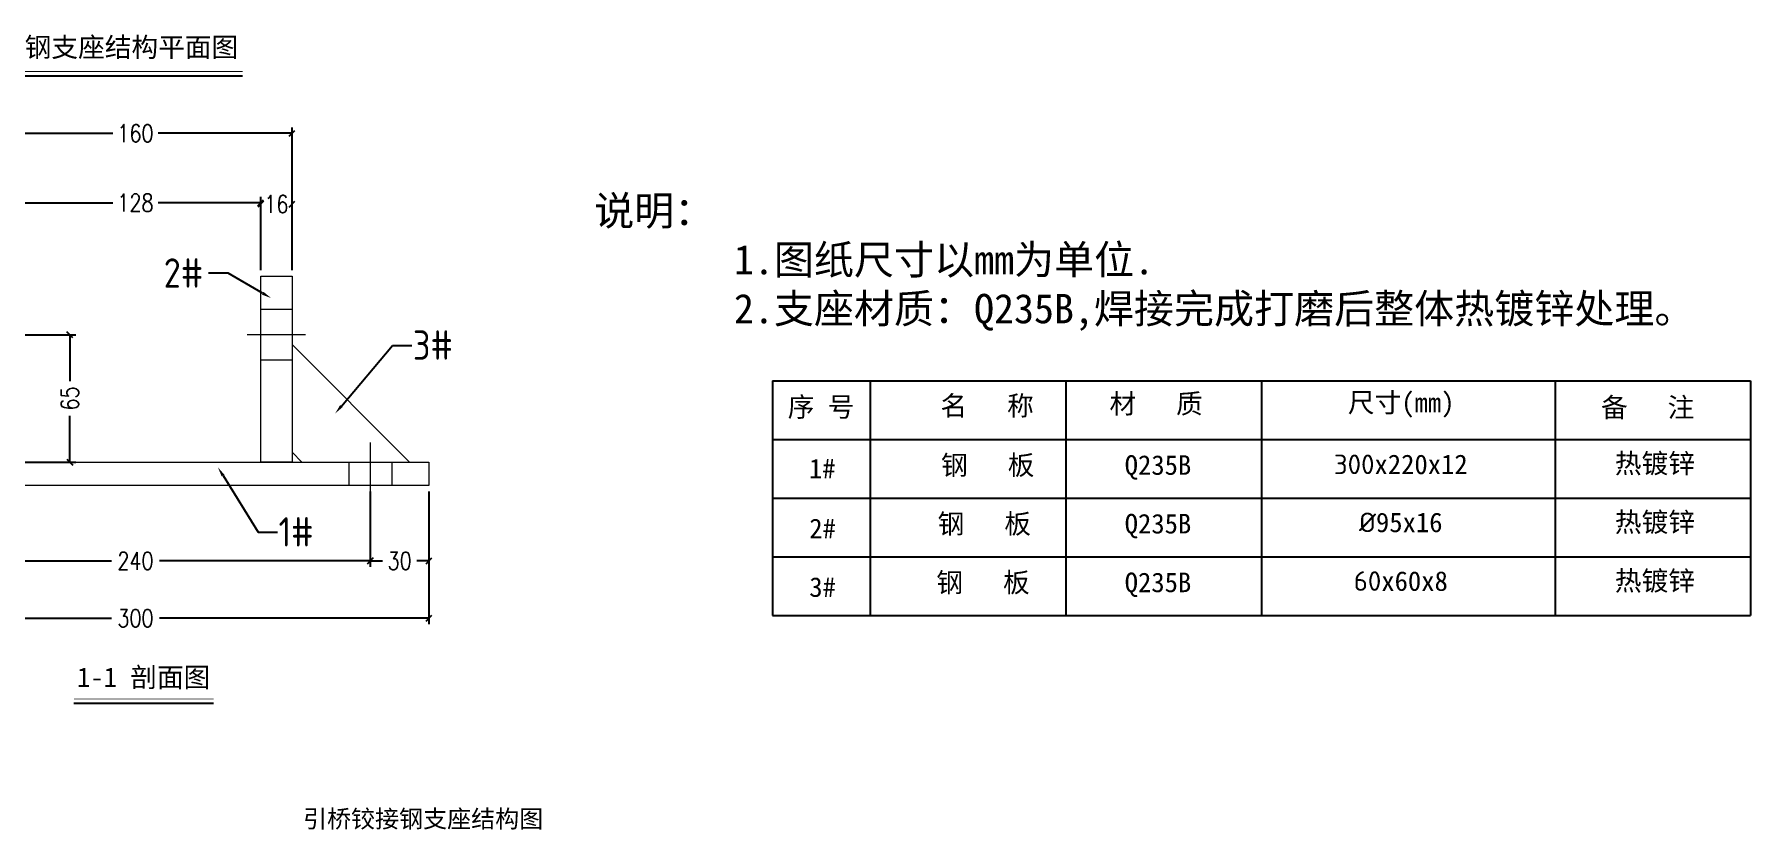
# Model space of a CAD drawing. Extents: x -259369 to -50372, y -155978 to 198088.
# Drawn here: x -100107 to -97476, y 33845 to 35063 of the extents above; entities that cross this region are included whole.
import ezdxf
from ezdxf import colors
from ezdxf.entities.mleader import LeaderData, LeaderLine
from ezdxf.math import Vec2, Vec3

# ---------------------------------------------------------------- set-up
doc = ezdxf.new("R2010")
doc.units = 0
doc.header["$LTSCALE"] = 1000
doc.header["$MEASUREMENT"] = 0
doc.linetypes.add('DASHDOT', pattern=[1, 0.5, -0.25, 0, -0.25])
for name, color, linetype in [('hjh文字', 7, 'Continuous'), ('HR-dimension', 9, 'Continuous'), ('打印图框', 255, 'Continuous'), ('打印图框 @ 1', 255, 'Continuous'), ('标注', 9, 'Continuous'), ('连接端梁', 130, 'Continuous')]:
    doc.layers.add(name, color=color, linetype=linetype)
doc.layers.add('图框', color=7, linetype='Continuous', lineweight=13)
doc.layers.add('结构', color=52, linetype='Continuous', lineweight=18)
doc.styles.add('Arial', font='')
doc.styles.add('HZTXT', font='txtw.shx', dxfattribs={"width": 0.8, "bigfont": 'hztxtw.shx'})
doc.styles.get("Standard").update_dxf_attribs({"font": 'gbenor.shx', "bigfont": 'gbcbig.shx'})
doc.styles.add('STANDARD0', font='')
doc.styles.get('Arial').set_extended_font_data('STXihei')
doc.styles.get('STANDARD0').set_extended_font_data('STXihei')
doc.dimstyles.new('DIM-3', dxfattribs={"dimscale": 3, "dimtxt": 3, "dimasz": 1, "dimexe": 1, "dimexo": 1, "dimgap": 1, "dimtad": 0, "dimdec": 1, "dimrnd": 0.0005, "dimzin": 9, "dimdsep": 46, "dimtxsty": 'HZTXT', "dimblk": 'OBLIQUE', "dimcen": 0, "dimclrd": 9, "dimclre": 9, "dimclrt": 2, "dimazin": 2, "dimtfac": 1, "dimtdec": 1, "dimtofl": 0, "dimtmove": 0, "dimatfit": 3, "dimldrblk": 'OBLIQUE', "dimfxl": 0, "dimarcsym": 0})

# ---------------------------------------------------------------- blocks, each defined once
blk = doc.blocks.new('_Oblique')
at = {"color": 0, "linetype": 'ByBlock', "lineweight": -2}
blk.add_line((-0.5, -0.5), (0.5, 0.5), dxfattribs=at)
blk = doc.blocks.new('*D325')
at = {"layer": 'Defpoints', "color": 0, "ltscale": 10, "transparency": 16777216}
for p in [(38739.11, -4998.81), (38611.11, -5036.28), (38739.11, -5036.28)]:
    blk.add_point(p, dxfattribs=at)
at = {"layer": 'HR-dimension', "color": 9, "lineweight": -2, "ltscale": 10, "transparency": 16777216}
for p, q in [((38611.11, -5033.28), (38611.11, -4995.81)), ((38611.11, -4998.81), (38663.54, -4998.81)), ((38739.11, -4998.81), (38686.69, -4998.81)), ((38739.11, -5033.28), (38739.11, -4995.81))]:
    blk.add_line(p, q, dxfattribs=at)
at = {"layer": 'HR-dimension', "color": 9, "lineweight": -2, "ltscale": 10, "transparency": 16777216, "xscale": 3, "yscale": 3, "zscale": 3, "rotation": 180}
blk.add_blockref('_Oblique', (38611.11, -4998.81), dxfattribs=at)
at = {"layer": 'HR-dimension', "color": 9, "lineweight": -2, "ltscale": 10, "transparency": 16777216, "xscale": 3, "yscale": 3, "zscale": 3}
blk.add_blockref('_Oblique', (38739.11, -4998.81), dxfattribs=at)
at = {"layer": 'HR-dimension', "color": 2, "ltscale": 10, "transparency": 16777216, "insert": (38675.11, -4998.81), "char_height": 9, "attachment_point": 5, "style": 'HZTXT'}
blk.add_mtext('128', dxfattribs=at)
blk = doc.blocks.new('*D326')
at = {"layer": 'Defpoints', "color": 0, "ltscale": 10, "transparency": 16777216}
for p in [(38739.11, -4999.48), (38739.11, -5036.28), (38755.11, -5036.28)]:
    blk.add_point(p, dxfattribs=at)
at = {"layer": 'HR-dimension', "color": 9, "lineweight": -2, "ltscale": 10, "transparency": 16777216}
for p, q in [((38739.11, -5033.28), (38739.11, -4996.48)), ((38755.11, -5033.28), (38755.11, -4996.48)), ((38739.11, -4999.48), (38739.14, -4999.48)), ((38755.11, -4999.48), (38755.09, -4999.48))]:
    blk.add_line(p, q, dxfattribs=at)
at = {"layer": 'HR-dimension', "color": 9, "lineweight": -2, "ltscale": 10, "transparency": 16777216, "xscale": 3, "yscale": 3, "zscale": 3, "rotation": 180}
blk.add_blockref('_Oblique', (38739.11, -4999.48), dxfattribs=at)
at = {"layer": 'HR-dimension', "color": 9, "lineweight": -2, "ltscale": 10, "transparency": 16777216, "xscale": 3, "yscale": 3, "zscale": 3}
blk.add_blockref('_Oblique', (38755.11, -4999.48), dxfattribs=at)
at = {"layer": 'HR-dimension', "color": 2, "ltscale": 10, "transparency": 16777216, "insert": (38747.11, -4999.48), "char_height": 9, "attachment_point": 5, "style": 'HZTXT'}
blk.add_mtext('16', dxfattribs=at)
blk = doc.blocks.new('*D327')
at = {"layer": 'Defpoints', "color": 0, "ltscale": 10, "transparency": 16777216}
for p in [(38611.11, -5066.28), (38641.61, -5066.28), (38611.11, -5131.28)]:
    blk.add_point(p, dxfattribs=at)
at = {"layer": 'HR-dimension', "color": 9, "lineweight": -2, "ltscale": 10, "transparency": 16777216}
for p, q in [((38614.11, -5066.28), (38644.61, -5066.28)), ((38641.61, -5066.28), (38641.61, -5089.95)), ((38641.61, -5131.28), (38641.61, -5107.6)), ((38614.11, -5131.28), (38644.61, -5131.28))]:
    blk.add_line(p, q, dxfattribs=at)
at = {"layer": 'HR-dimension', "color": 9, "lineweight": -2, "ltscale": 10, "transparency": 16777216, "xscale": 3, "yscale": 3, "zscale": 3}
for p, rotation in [((38641.61, -5066.28), 90), ((38641.61, -5131.28), 270)]:
    blk.add_blockref('_Oblique', p, dxfattribs=dict(at, rotation=rotation))
at = {"layer": 'HR-dimension', "color": 2, "ltscale": 10, "transparency": 16777216, "insert": (38641.61, -5098.78), "char_height": 9, "attachment_point": 5, "rotation": 90, "style": 'HZTXT'}
blk.add_mtext('65', dxfattribs=at)
blk = doc.blocks.new('*D393')
at = {"layer": 'Defpoints', "color": 0, "ltscale": 10, "transparency": 16777216}
for p in [(38525.11, -5143.28), (38825.11, -5143.28), (38825.11, -5211.04)]:
    blk.add_point(p, dxfattribs=at)
at = {"layer": 'HR-dimension', "color": 9, "lineweight": -2, "ltscale": 10, "transparency": 16777216}
for p, q in [((38525.11, -5146.28), (38525.11, -5214.04)), ((38825.11, -5146.28), (38825.11, -5214.04)), ((38525.11, -5211.04), (38662.86, -5211.04)), ((38825.11, -5211.04), (38687.37, -5211.04))]:
    blk.add_line(p, q, dxfattribs=at)
at = {"layer": 'HR-dimension', "color": 9, "lineweight": -2, "ltscale": 10, "transparency": 16777216, "xscale": 3, "yscale": 3, "zscale": 3, "rotation": 180}
blk.add_blockref('_Oblique', (38525.11, -5211.04), dxfattribs=at)
at = {"layer": 'HR-dimension', "color": 9, "lineweight": -2, "ltscale": 10, "transparency": 16777216, "xscale": 3, "yscale": 3, "zscale": 3}
blk.add_blockref('_Oblique', (38825.11, -5211.04), dxfattribs=at)
at = {"layer": 'HR-dimension', "color": 2, "ltscale": 10, "transparency": 16777216, "insert": (38675.11, -5211.04), "char_height": 9, "attachment_point": 5, "style": 'HZTXT'}
blk.add_mtext('300', dxfattribs=at)
blk = doc.blocks.new('*D328')
at = {"layer": 'Defpoints', "color": 0, "ltscale": 10, "transparency": 16777216}
for p in [(38755.11, -4963.33), (38595.11, -5036.28), (38755.11, -5036.28)]:
    blk.add_point(p, dxfattribs=at)
at = {"layer": 'HR-dimension', "color": 9, "lineweight": -2, "ltscale": 10, "transparency": 16777216}
for p, q in [((38595.11, -5033.28), (38595.11, -4960.33)), ((38595.11, -4963.33), (38663.54, -4963.33)), ((38755.11, -4963.33), (38686.69, -4963.33)), ((38755.11, -5033.28), (38755.11, -4960.33))]:
    blk.add_line(p, q, dxfattribs=at)
at = {"layer": 'HR-dimension', "color": 9, "lineweight": -2, "ltscale": 10, "transparency": 16777216, "xscale": 3, "yscale": 3, "zscale": 3, "rotation": 180}
blk.add_blockref('_Oblique', (38595.11, -4963.33), dxfattribs=at)
at = {"layer": 'HR-dimension', "color": 9, "lineweight": -2, "ltscale": 10, "transparency": 16777216, "xscale": 3, "yscale": 3, "zscale": 3}
blk.add_blockref('_Oblique', (38755.11, -4963.33), dxfattribs=at)
at = {"layer": 'HR-dimension', "color": 2, "ltscale": 10, "transparency": 16777216, "insert": (38675.11, -4963.33), "char_height": 9, "attachment_point": 5, "style": 'HZTXT'}
blk.add_mtext('160', dxfattribs=at)
blk = doc.blocks.new('*D347')
at = {"layer": 'Defpoints', "color": 0, "ltscale": 10, "transparency": 16777216}
for p in [(38555.11, -5143.28), (38795.11, -5143.28), (38795.11, -5181.72)]:
    blk.add_point(p, dxfattribs=at)
at = {"layer": 'HR-dimension', "color": 9, "lineweight": -2, "ltscale": 10, "transparency": 16777216}
for p, q in [((38555.11, -5146.28), (38555.11, -5184.72)), ((38795.11, -5146.28), (38795.11, -5184.72)), ((38555.11, -5181.72), (38662.86, -5181.72)), ((38795.11, -5181.72), (38687.37, -5181.72))]:
    blk.add_line(p, q, dxfattribs=at)
at = {"layer": 'HR-dimension', "color": 9, "lineweight": -2, "ltscale": 10, "transparency": 16777216, "xscale": 3, "yscale": 3, "zscale": 3, "rotation": 180}
blk.add_blockref('_Oblique', (38555.11, -5181.72), dxfattribs=at)
at = {"layer": 'HR-dimension', "color": 9, "lineweight": -2, "ltscale": 10, "transparency": 16777216, "xscale": 3, "yscale": 3, "zscale": 3}
blk.add_blockref('_Oblique', (38795.11, -5181.72), dxfattribs=at)
at = {"layer": 'HR-dimension', "color": 2, "ltscale": 10, "transparency": 16777216, "insert": (38675.11, -5181.72), "char_height": 9, "attachment_point": 5, "style": 'HZTXT'}
blk.add_mtext('240', dxfattribs=at)
blk = doc.blocks.new('*D348')
at = {"layer": 'Defpoints', "color": 0, "ltscale": 10, "transparency": 16777216}
for p in [(38795.11, -5143.28), (38825.11, -5143.28), (38825.11, -5181.72)]:
    blk.add_point(p, dxfattribs=at)
at = {"layer": 'HR-dimension', "color": 9, "lineweight": -2, "ltscale": 10, "transparency": 16777216}
for p, q in [((38795.11, -5146.28), (38795.11, -5184.72)), ((38825.11, -5146.28), (38825.11, -5184.72)), ((38795.11, -5181.72), (38801.29, -5181.72)), ((38825.11, -5181.72), (38818.94, -5181.72))]:
    blk.add_line(p, q, dxfattribs=at)
at = {"layer": 'HR-dimension', "color": 9, "lineweight": -2, "ltscale": 10, "transparency": 16777216, "xscale": 3, "yscale": 3, "zscale": 3, "rotation": 180}
blk.add_blockref('_Oblique', (38795.11, -5181.72), dxfattribs=at)
at = {"layer": 'HR-dimension', "color": 9, "lineweight": -2, "ltscale": 10, "transparency": 16777216, "xscale": 3, "yscale": 3, "zscale": 3}
blk.add_blockref('_Oblique', (38825.11, -5181.72), dxfattribs=at)
at = {"layer": 'HR-dimension', "color": 2, "ltscale": 10, "transparency": 16777216, "insert": (38810.11, -5181.72), "char_height": 9, "attachment_point": 5, "style": 'HZTXT'}
blk.add_mtext('30', dxfattribs=at)
blk = doc.blocks.new('asdasdasdgfhgtj')
for p, q in [((38589.75, -4933.89), (38729.83, -4933.89)), ((38643.65, -5254.4), (38715, -5254.4))]:
    blk.add_line(p, q)
at = {"const_width": 0.45}
for points in [[(38589.75, -4931.77), (38729.83, -4931.77)], [(38643.65, -5252.27), (38715, -5252.27)]]:
    blk.add_lwpolyline(points, dxfattribs=at)
at = {"layer": 'hjh文字'}
for p, q in [((39000.67, -5089.7), (39500.52, -5089.7)), ((39000.67, -5089.7), (39000.67, -5209.64)), ((39050.62, -5089.7), (39050.62, -5209.64)), ((39150.57, -5089.7), (39150.57, -5209.64)), ((39250.56, -5089.7), (39250.56, -5209.64)), ((39400.55, -5089.7), (39400.55, -5209.3)), ((39500.52, -5089.7), (39500.52, -5209.64)), ((39000.67, -5119.71), (39500.52, -5119.71)), ((39000.67, -5149.68), (39500.52, -5149.68)), ((39000.67, -5179.66), (39500.52, -5179.66)), ((39000.67, -5209.64), (39500.52, -5209.64))]:
    blk.add_line(p, q, dxfattribs=at)
at = {"layer": '结构', "color": 1, "linetype": 'DASHDOT', "ltscale": 5}
for p, q in [((38755.11, -5053.28), (38739.11, -5053.28)), ((38762.01, -5066.28), (38732.21, -5066.28)), ((38755.11, -5079.28), (38739.11, -5079.28)), ((38795.11, -5121.28), (38795.11, -5153.28)), ((38784.11, -5131.28), (38784.11, -5143.28)), ((38806.11, -5131.28), (38806.11, -5143.28))]:
    blk.add_line(p, q, dxfattribs=at)
at = {"layer": '结构', "color": 4}
for p, q in [((38815.11, -5131.28), (38755.11, -5071.28)), ((38755.11, -5071.28), (38755.11, -5126.28)), ((38760.11, -5131.28), (38755.11, -5126.28)), ((38760.11, -5131.28), (38815.11, -5131.28))]:
    blk.add_line(p, q, dxfattribs=at)
for points in [[(38739.11, -5036.28), (38755.11, -5036.28), (38755.11, -5131.28), (38739.11, -5131.28)], [(38525.11, -5131.28), (38825.11, -5131.28), (38825.11, -5143.28), (38525.11, -5143.28)]]:
    blk.add_lwpolyline(points, close=True, dxfattribs=at)
at = {"layer": 'hjh文字', "style": 'Arial'}
for p in [(39180.64, -5137.77), (39180.64, -5167.73), (39180.64, -5197.72)]:
    blk.add_text('Q235B', height=10, dxfattribs=at).set_placement(p)
at = {"layer": 'hjh文字', "char_height": 10, "attachment_point": 5, "style": 'Arial'}
for s, insert, width in [('材   质', (39196.7, -5101.95), 55.0959), ('尺寸(mm)', (39321.91, -5102.17), 76.3233), ('序 号', (39025.48, -5103.65), 47.3153), ('名   称', (39110.33, -5103.02), 69.0232), ('备   注', (39447.89, -5103.87), 48.8762), ('1#', (39026.08, -5134.59), 33.3153), ('钢   板', (39110.64, -5133.37), 62.3133), ('{\\fISOCPEUR|b0|i0|c0|p34;300}x220x12', (39321.72, -5132.51), 61.5638), ('热镀锌', (39451.59, -5132.51), 61.5638), ('钢   板', (39108.9, -5163.33), 58.8322), ('{\\fISOCPEUR|b0|i0|c0|p34;%%C}95x16', (39321.72, -5162.15), 61.5638), ('热镀锌', (39451.59, -5162.47), 61.5638), ('2#', (39026.26, -5165.16), 33.3153), ('3#', (39026.26, -5195.19), 33.3153), ('钢   板', (39108.24, -5193.32), 57.5273), ('{\\fISOCPEUR|b0|i0|c0|p34;60}x60x8', (39321.72, -5192.12), 61.5638), ('热镀锌', (39451.59, -5192.46), 61.5638)]:
    blk.add_mtext(s, dxfattribs=dict(at, insert=insert, width=width))
at = {"layer": '图框', "insert": (38909.53, -4995.36), "char_height": 15, "attachment_point": 1, "style": 'STANDARD0'}
blk.add_mtext_dynamic_manual_height_columns('说明：\\P       1.图纸尺寸以mm为单位.\\P       2.支座材质：Q235B,焊接完成打磨后整体热镀锌处理。', width=649.6447, gutter_width=3.41, heights=[0], dxfattribs=at)
at = {"layer": '打印图框', "color": 6, "insert": (38760.72, -5308.98), "char_height": 9, "attachment_point": 1, "style": 'Arial'}
blk.add_mtext_dynamic_manual_height_columns('引桥铰接钢支座结构图', width=138.3137, gutter_width=2.5, heights=[0], dxfattribs=at)
at = {"layer": '打印图框 @ 1', "color": 6, "char_height": 10, "attachment_point": 5, "style": 'Arial'}
for s, insert in [('\\P铰接钢支座结构平面图', (38659.44, -4911.55)), ('1-1 剖面图', (38679.32, -5241.72))]:
    blk.add_mtext(s, dxfattribs=dict(at, insert=insert))
at = {"layer": 'HR-dimension', "ltscale": 10}
for base, p1, p2, picture, middle in [((38755.11, -4963.33), (38595.11, -5036.28), (38755.11, -5036.28), '*D328', (38675.11, -4963.33)), ((38739.11, -4999.48), (38755.11, -5036.28), (38739.11, -5036.28), '*D326', (38747.11, -4999.48))]:
    dim = blk.add_linear_dim(base=base, p1=p1, p2=p2, dimstyle='DIM-3', dxfattribs=at)
    dim.commit()
    dim.dimension.update_dxf_attribs({"geometry": picture, "text_midpoint": middle, "dimtype": 128})
for base, p1, p2, picture, middle in [((38739.11, -4998.81), (38611.11, -5036.28), (38739.11, -5036.28), '*D325', (38675.11, -4998.81)), ((38825.11, -5211.04), (38525.11, -5143.28), (38825.11, -5143.28), '*D393', (38675.11, -5211.04)), ((38795.11, -5181.72), (38555.11, -5143.28), (38795.11, -5143.28), '*D347', (38675.11, -5181.72)), ((38825.11, -5181.72), (38795.11, -5143.28), (38825.11, -5143.28), '*D348', (38810.11, -5181.72))]:
    dim = blk.add_linear_dim(base=base, p1=p1, p2=p2, dimstyle='DIM-3', dxfattribs=at)
    dim.commit()
    dim.dimension.update_dxf_attribs({"geometry": picture, "text_midpoint": middle})
dim = blk.add_linear_dim(base=(38641.61, -5066.28), p1=(38611.11, -5131.28), p2=(38611.11, -5066.28), angle=90, dimstyle='DIM-3', dxfattribs=at)
dim.commit()
dim.dimension.update_dxf_attribs({"geometry": '*D327', "text_midpoint": (38641.61, -5098.78)})
at = {"layer": '标注', "color": 6}
ml = blk.add_multileader_mtext('Standard', dxfattribs=at)
ml.set_content('2#', color=6)
ml.set_leader_properties(color=9)
ml.build(insert=Vec2(0, 0))
ml.multileader.update_dxf_attribs({"dogleg_length": 10, "arrow_head_size": 5})
ctx = ml.context
ctx.base_point, ctx.char_height, ctx.arrow_head_size, ctx.landing_gap_size, ctx.plane_origin = Vec3(38694.91, -5034.82), 15, 5, 0.5, Vec3(35606.33, -10605.15)
notes = []
notes.append((ctx, [(0, (1, 1, 0), (38722.47, -5034.82), (-1, 0), 10, [(0, [(38744.42, -5047.49)], 0, [])])]))
ctx.mtext.insert, ctx.mtext.defined_height, ctx.mtext.flow_direction = Vec3(38689.55, -5027.2), 40, 5
ml = blk.add_multileader_mtext('Standard', dxfattribs=at)
ml.set_content('3#', color=6)
ml.set_leader_properties(color=9)
ml.build(insert=Vec2(0, 0))
ml.multileader.update_dxf_attribs({"dogleg_length": 10, "arrow_head_size": 5})
ctx = ml.context
ctx.base_point, ctx.char_height, ctx.arrow_head_size, ctx.landing_gap_size, ctx.plane_origin = Vec3(38816.38, -5071.65), 15, 5, 0.5, Vec3(35746.79, -10641.61)
notes.append((ctx, [(1, (1, 1, 0), (38806.38, -5071.65), (1, 0), 10, [(0, [(38777.15, -5106.46)], 0, [])])]))
ctx.mtext.insert, ctx.mtext.defined_height, ctx.mtext.flow_direction = Vec3(38816.88, -5064.01), 40, 5
ml = blk.add_multileader_mtext('Standard', dxfattribs=at)
ml.set_content('1#', color=6)
ml.set_leader_properties(color=9)
ml.build(insert=Vec2(0, 0))
ml.multileader.update_dxf_attribs({"dogleg_length": 10, "arrow_head_size": 5})
ctx = ml.context
ctx.base_point, ctx.char_height, ctx.arrow_head_size, ctx.landing_gap_size, ctx.plane_origin = Vec3(38747.74, -5167.05), 15, 5, 0.5, Vec3(35720.95, -10814.9)
notes.append((ctx, [(1, (1, 1, 0), (38737.74, -5167.05), (1, 0), 10, [(0, [(38717.23, -5133.92)], 0, [])])]))
ctx.mtext.insert, ctx.mtext.defined_height, ctx.mtext.flow_direction = Vec3(38748.24, -5159.42), 40, 5
for ctx, leaders in notes:
    for number, flags, end, landing, length, lines in leaders:
        leader = LeaderData()
        leader.index, (leader.has_last_leader_line, leader.has_dogleg_vector, leader.attachment_direction) = number, flags
        leader.last_leader_point, leader.dogleg_vector, leader.dogleg_length = Vec3(end), Vec3(landing), length
        for number, points, colour, breaks in lines:
            line = LeaderLine()
            line.index, line.vertices, line.color, line.breaks = number, Vec3.list(points), colors.encode_raw_color(colour), breaks
            leader.lines.append(line)
        ctx.leaders.append(leader)

msp = doc.modelspace()

# ---------------------------------------------------------------- block references
at = {"layer": '连接端梁', "color": 0, "xscale": 3, "yscale": 3, "zscale": 3}
msp.add_blockref('asdasdasdgfhgtj', (-215977.33, 49801.82), dxfattribs=at)

doc.saveas('drawing.dxf')
